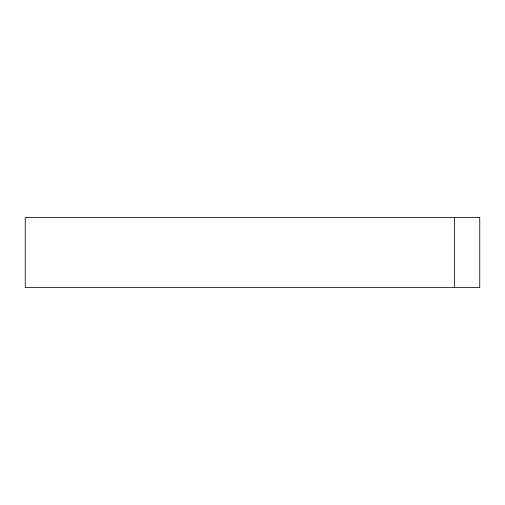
<?xml version="1.0" encoding="UTF-8"?>
<svg xmlns="http://www.w3.org/2000/svg" width="505" height="505" viewBox="0 0 505 505"><rect width="100%" height="100%" fill="white"/><g stroke="black" fill="none" stroke-linecap="round" stroke-linejoin="round"><path stroke-width="0.76" d="M454.5 217.415L454.5 287.585M479.75 217.415L25.25 217.415L25.25 287.585L479.75 287.585L479.75 217.415"/></g></svg>
